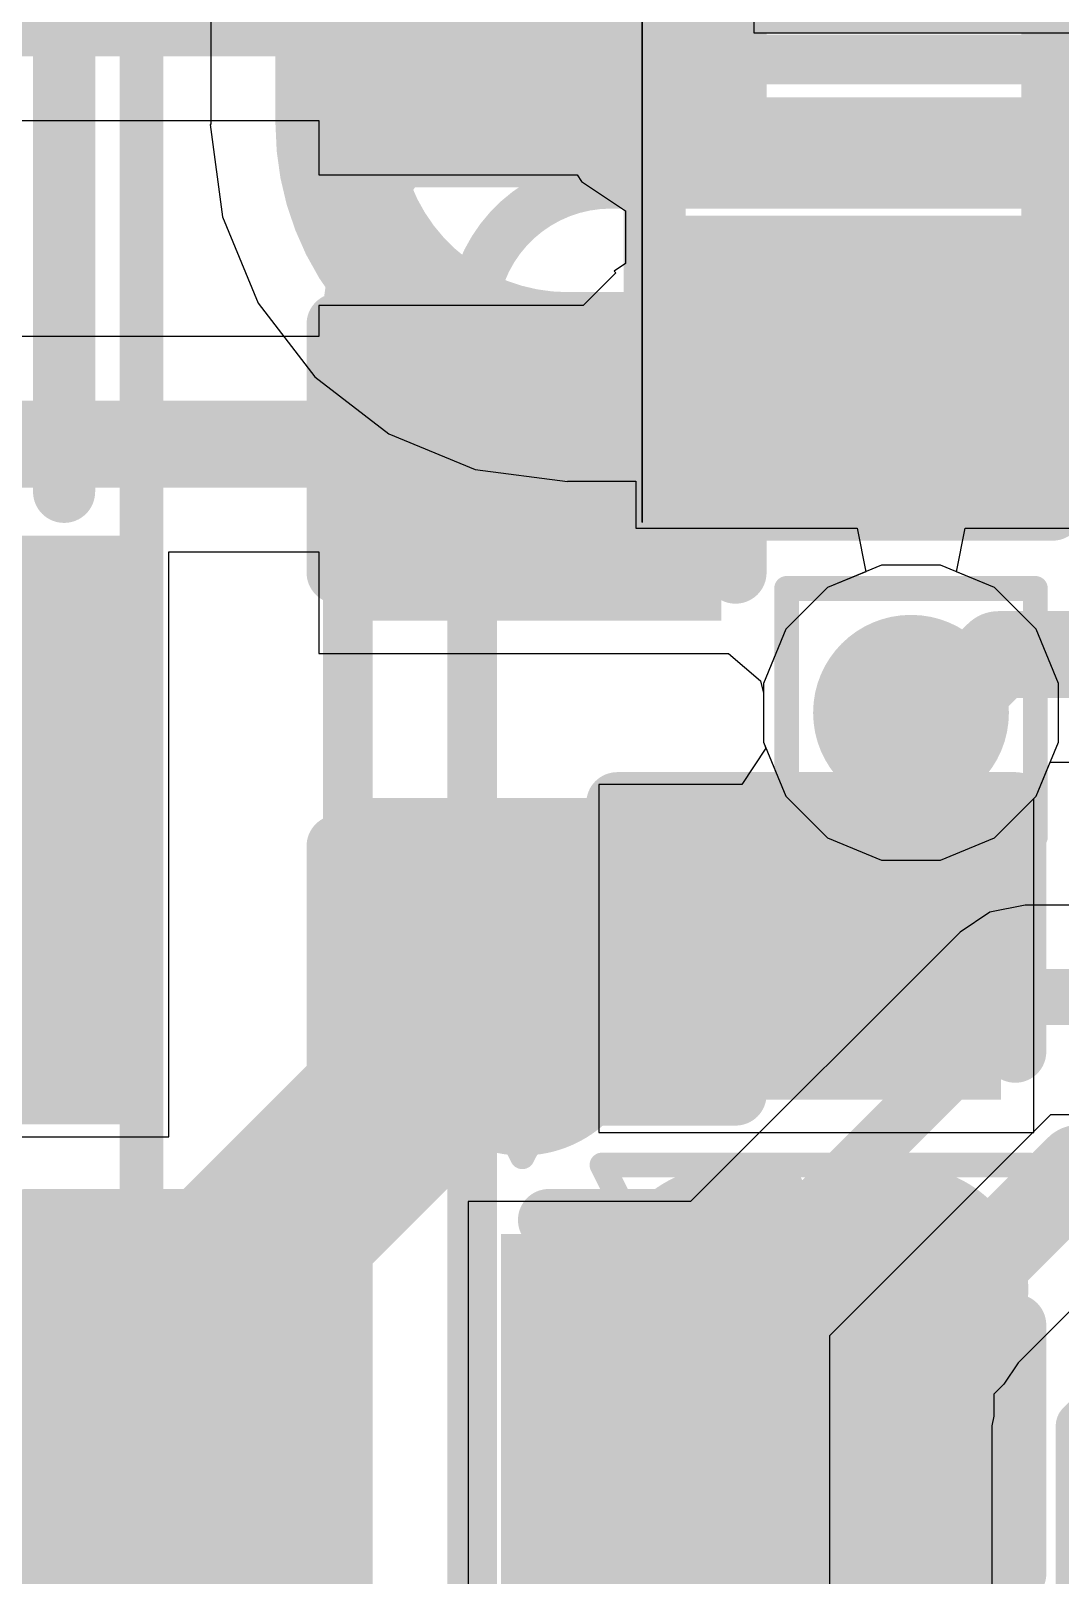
# Model space of a CAD drawing. Header units: inches. Extents: x -6 to 283, y -12 to 154.
# Drawn here: x 33.135 to 35.237, y -0.385 to 2.772 of the extents above; entities that cross this region are included whole.
import ezdxf

# ---------------------------------------------------------------- set-up
doc = ezdxf.new("R2010")
doc.units = ezdxf.units.IN
for name, color, linetype in [('Bottom Layer', 5, 'Continuous'), ('Bottom Overlay', 54, 'Continuous'), ('Bottom Paste', 16, 'Continuous'), ('Bottom Solder', 6, 'Continuous'), ('Drill Drawing', 1, 'Continuous'), ('GND-1', 16, 'Continuous'), ('GND-2', 90, 'Continuous'), ('GND-3', 216, 'Continuous'), ('GND-4', 54, 'Continuous'), ('PWR-1', 156, 'Continuous'), ('PWR-2', 130, 'Continuous'), ('Signal L1', 76, 'Continuous'), ('Signal L2', 6, 'Continuous'), ('Top Layer', 1, 'Continuous'), ('Top Overlay', 2, 'Continuous'), ('Top Paste', 8, 'Continuous'), ('Top Solder', 216, 'Continuous'), ('Via Holes', 16, 'Continuous')]:
    doc.layers.add(name, color=color, linetype=linetype)

# ---------------------------------------------------------------- blocks, each defined once
blk = doc.blocks.new('SMD3215_2P_B_48')
at = {"layer": 'Bottom Layer'}
blk.add_hatch(color=5, dxfattribs=at).paths.add_polyline_path([(-1.75, 0.9), (-0.75, 0.9), (-0.75, -0.9), (-1.75, -0.9)])
at = {"layer": 'Bottom Paste'}
blk.add_hatch(color=16, dxfattribs=at).paths.add_polyline_path([(-1.75, 0.9), (-0.75, 0.9), (-0.75, -0.9), (-1.75, -0.9)])
at = {"layer": 'Bottom Solder'}
blk.add_hatch(color=6, dxfattribs=at).paths.add_polyline_path([(-1.8516, 1.0016), (-0.6484, 1.0016), (-0.6484, -1.0016), (-1.8516, -1.0016)])
at = {"layer": 'Bottom Overlay'}
blk.add_lwpolyline([(-0.5588, -0.8128, 0.127, 0.127, 0), (0.5588, -0.8128, 0.127, 0.127, 0)], format="xyseb", dxfattribs=at)
blk.add_lwpolyline([(-0.5905, -0.8128, 0.0635, 0.0635, 1), (-0.5271, -0.8128, 0.0635, 0.0635, 1)], format="xyseb", close=True, dxfattribs=at)
blk = doc.blocks.new('R___0402_173')
at = {"layer": 'Top Layer'}
for points in [[(-0.6985, -0.3175), (-0.6985, 0.3175), (-0.2413, 0.3175), (-0.2413, -0.3175)], [(0.2413, -0.3175), (0.2413, 0.3175), (0.6985, 0.3175), (0.6985, -0.3175)]]:
    blk.add_hatch(color=1, dxfattribs=at).paths.add_polyline_path(points)
at = {"layer": 'Top Paste'}
for points in [[(-0.6985, -0.3175), (-0.6985, 0.3175), (-0.2413, 0.3175), (-0.2413, -0.3175)], [(0.2413, -0.3175), (0.2413, 0.3175), (0.6985, 0.3175), (0.6985, -0.3175)]]:
    blk.add_hatch(color=8, dxfattribs=at).paths.add_polyline_path(points)
at = {"layer": 'Top Solder'}
for points in [[(-0.7535, -0.3725), (-0.7535, 0.3725), (-0.1863, 0.3725), (-0.1863, -0.3725)], [(0.1863, -0.3725), (0.1863, 0.3725), (0.7535, 0.3725), (0.7535, -0.3725)]]:
    blk.add_hatch(color=216, dxfattribs=at).paths.add_polyline_path(points)
at = {"layer": 'Top Overlay'}
for points in [[(0.7874, 0.4064, 0.127, 0.127, 0), (-0.7874, 0.4064, 0.127, 0.127, 0)], [(-0.7874, -0.4064, 0.127, 0.127, 0), (-0.7874, 0.4064, 0.127, 0.127, 0)], [(0.7874, -0.4064, 0.127, 0.127, 0), (0.7874, 0.4064, 0.127, 0.127, 0)], [(0.7874, -0.4064, 0.127, 0.127, 0), (-0.7874, -0.4064, 0.127, 0.127, 0)], [(0.8128, -0.4318, 0.00323, 0.00323, 0), (-0.8128, -0.4318, 0.00323, 0.00323, 0)]]:
    blk.add_lwpolyline(points, format="xyseb", dxfattribs=at)
for points in [[(-0.8191, 0.4064, 0.0635, 0.0635, 1), (-0.7556, 0.4064, 0.0635, 0.0635, 1)], [(-0.8191, 0.4064, 0.0635, 0.0635, 1), (-0.7556, 0.4064, 0.0635, 0.0635, 1)], [(0.7556, 0.4064, 0.0635, 0.0635, 1), (0.8191, 0.4064, 0.0635, 0.0635, 1)], [(0.7556, 0.4064, 0.0635, 0.0635, 1), (0.8191, 0.4064, 0.0635, 0.0635, 1)], [(-0.8191, -0.4064, 0.0635, 0.0635, 1), (-0.7556, -0.4064, 0.0635, 0.0635, 1)], [(-0.8191, -0.4064, 0.0635, 0.0635, 1), (-0.7556, -0.4064, 0.0635, 0.0635, 1)], [(0.7556, -0.4064, 0.0635, 0.0635, 1), (0.8191, -0.4064, 0.0635, 0.0635, 1)], [(0.7556, -0.4064, 0.0635, 0.0635, 1), (0.8191, -0.4064, 0.0635, 0.0635, 1)], [(-0.8136, -0.4318, 0.00161, 0.00161, 1), (-0.812, -0.4318, 0.00161, 0.00161, 1)], [(0.812, -0.4318, 0.00161, 0.00161, 1), (0.8136, -0.4318, 0.00161, 0.00161, 1)]]:
    blk.add_lwpolyline(points, format="xyseb", close=True, dxfattribs=at)
blk = doc.blocks.new('C___0402_436')
at = {"layer": 'Top Layer'}
for points in [[(-0.6985, -0.3175), (-0.6985, 0.3175), (-0.2413, 0.3175), (-0.2413, -0.3175)], [(0.2413, -0.3175), (0.2413, 0.3175), (0.6985, 0.3175), (0.6985, -0.3175)]]:
    blk.add_hatch(color=1, dxfattribs=at).paths.add_polyline_path(points)
at = {"layer": 'Top Paste'}
for points in [[(-0.6985, -0.3175), (-0.6985, 0.3175), (-0.2413, 0.3175), (-0.2413, -0.3175)], [(0.2413, -0.3175), (0.2413, 0.3175), (0.6985, 0.3175), (0.6985, -0.3175)]]:
    blk.add_hatch(color=8, dxfattribs=at).paths.add_polyline_path(points)
at = {"layer": 'Top Solder'}
for points in [[(-0.7585, -0.3775), (-0.7585, 0.3775), (-0.1813, 0.3775), (-0.1813, -0.3775)], [(0.1813, -0.3775), (0.1813, 0.3775), (0.7585, 0.3775), (0.7585, -0.3775)]]:
    blk.add_hatch(color=216, dxfattribs=at).paths.add_polyline_path(points)
at = {"layer": 'Top Overlay'}
for points in [[(-0.2794, 0.4064, 0.127, 0.127, 0), (-0.7874, 0.4064, 0.127, 0.127, 0)], [(-0.7874, -0.4064, 0.127, 0.127, 0), (-0.7874, 0.4064, 0.127, 0.127, 0)], [(0.7874, 0.4064, 0.127, 0.127, 0), (0.2794, 0.4064, 0.127, 0.127, 0)], [(0.7874, -0.4064, 0.127, 0.127, 0), (0.7874, 0.4064, 0.127, 0.127, 0)], [(-0.2794, -0.4064, 0.127, 0.127, 0), (-0.7874, -0.4064, 0.127, 0.127, 0)], [(0.7874, -0.4064, 0.127, 0.127, 0), (0.2794, -0.4064, 0.127, 0.127, 0)]]:
    blk.add_lwpolyline(points, format="xyseb", dxfattribs=at)
for points in [[(-0.8191, 0.4064, 0.0635, 0.0635, 1), (-0.7556, 0.4064, 0.0635, 0.0635, 1)], [(-0.8191, 0.4064, 0.0635, 0.0635, 1), (-0.7556, 0.4064, 0.0635, 0.0635, 1)], [(-0.3111, 0.4064, 0.0635, 0.0635, 1), (-0.2477, 0.4064, 0.0635, 0.0635, 1)], [(0.2477, 0.4064, 0.0635, 0.0635, 1), (0.3111, 0.4064, 0.0635, 0.0635, 1)], [(0.7556, 0.4064, 0.0635, 0.0635, 1), (0.8191, 0.4064, 0.0635, 0.0635, 1)], [(0.7556, 0.4064, 0.0635, 0.0635, 1), (0.8191, 0.4064, 0.0635, 0.0635, 1)], [(-0.8191, -0.4064, 0.0635, 0.0635, 1), (-0.7556, -0.4064, 0.0635, 0.0635, 1)], [(-0.8191, -0.4064, 0.0635, 0.0635, 1), (-0.7556, -0.4064, 0.0635, 0.0635, 1)], [(-0.3111, -0.4064, 0.0635, 0.0635, 1), (-0.2477, -0.4064, 0.0635, 0.0635, 1)], [(0.2477, -0.4064, 0.0635, 0.0635, 1), (0.3111, -0.4064, 0.0635, 0.0635, 1)], [(0.7556, -0.4064, 0.0635, 0.0635, 1), (0.8191, -0.4064, 0.0635, 0.0635, 1)], [(0.7556, -0.4064, 0.0635, 0.0635, 1), (0.8191, -0.4064, 0.0635, 0.0635, 1)]]:
    blk.add_lwpolyline(points, format="xyseb", close=True, dxfattribs=at)
blk = doc.blocks.new('C___0402_B_443')
at = {"layer": 'Bottom Layer'}
for points in [[(-0.2413, 0.3175), (-0.2413, -0.3175), (-0.6985, -0.3175), (-0.6985, 0.3175)], [(0.6985, 0.3175), (0.6985, -0.3175), (0.2413, -0.3175), (0.2413, 0.3175)]]:
    blk.add_hatch(color=5, dxfattribs=at).paths.add_polyline_path(points)
at = {"layer": 'Bottom Paste'}
for points in [[(-0.2413, 0.3175), (-0.2413, -0.3175), (-0.6985, -0.3175), (-0.6985, 0.3175)], [(0.6985, 0.3175), (0.6985, -0.3175), (0.2413, -0.3175), (0.2413, 0.3175)]]:
    blk.add_hatch(color=16, dxfattribs=at).paths.add_polyline_path(points)
at = {"layer": 'Bottom Solder'}
for points in [[(-0.1813, 0.3775), (-0.1813, -0.3775), (-0.7585, -0.3775), (-0.7585, 0.3775)], [(0.7585, 0.3775), (0.7585, -0.3775), (0.1813, -0.3775), (0.1813, 0.3775)]]:
    blk.add_hatch(color=6, dxfattribs=at).paths.add_polyline_path(points)
at = {"layer": 'Bottom Overlay'}
for points in [[(-0.2794, 0.4064, 0.127, 0.127, 0), (-0.7874, 0.4064, 0.127, 0.127, 0)], [(-0.7874, -0.4064, 0.127, 0.127, 0), (-0.7874, 0.4064, 0.127, 0.127, 0)], [(0.7874, 0.4064, 0.127, 0.127, 0), (0.2794, 0.4064, 0.127, 0.127, 0)], [(0.7874, -0.4064, 0.127, 0.127, 0), (0.7874, 0.4064, 0.127, 0.127, 0)], [(-0.2794, -0.4064, 0.127, 0.127, 0), (-0.7874, -0.4064, 0.127, 0.127, 0)], [(0.7874, -0.4064, 0.127, 0.127, 0), (0.2794, -0.4064, 0.127, 0.127, 0)]]:
    blk.add_lwpolyline(points, format="xyseb", dxfattribs=at)
for points in [[(-0.8191, 0.4064, 0.0635, 0.0635, 1), (-0.7556, 0.4064, 0.0635, 0.0635, 1)], [(-0.8191, 0.4064, 0.0635, 0.0635, 1), (-0.7556, 0.4064, 0.0635, 0.0635, 1)], [(-0.3111, 0.4064, 0.0635, 0.0635, 1), (-0.2477, 0.4064, 0.0635, 0.0635, 1)], [(0.2477, 0.4064, 0.0635, 0.0635, 1), (0.3111, 0.4064, 0.0635, 0.0635, 1)], [(0.7556, 0.4064, 0.0635, 0.0635, 1), (0.8191, 0.4064, 0.0635, 0.0635, 1)], [(0.7556, 0.4064, 0.0635, 0.0635, 1), (0.8191, 0.4064, 0.0635, 0.0635, 1)], [(-0.8191, -0.4064, 0.0635, 0.0635, 1), (-0.7556, -0.4064, 0.0635, 0.0635, 1)], [(-0.8191, -0.4064, 0.0635, 0.0635, 1), (-0.7556, -0.4064, 0.0635, 0.0635, 1)], [(-0.3111, -0.4064, 0.0635, 0.0635, 1), (-0.2477, -0.4064, 0.0635, 0.0635, 1)], [(0.2477, -0.4064, 0.0635, 0.0635, 1), (0.3111, -0.4064, 0.0635, 0.0635, 1)], [(0.7556, -0.4064, 0.0635, 0.0635, 1), (0.8191, -0.4064, 0.0635, 0.0635, 1)], [(0.7556, -0.4064, 0.0635, 0.0635, 1), (0.8191, -0.4064, 0.0635, 0.0635, 1)]]:
    blk.add_lwpolyline(points, format="xyseb", close=True, dxfattribs=at)
blk = doc.blocks.new('C___0402_B_444')
at = {"layer": 'Bottom Layer'}
for points in [[(-0.2413, 0.3175), (-0.2413, -0.3175), (-0.6985, -0.3175), (-0.6985, 0.3175)], [(0.6985, 0.3175), (0.6985, -0.3175), (0.2413, -0.3175), (0.2413, 0.3175)]]:
    blk.add_hatch(color=5, dxfattribs=at).paths.add_polyline_path(points)
at = {"layer": 'Bottom Paste'}
for points in [[(-0.2413, 0.3175), (-0.2413, -0.3175), (-0.6985, -0.3175), (-0.6985, 0.3175)], [(0.6985, 0.3175), (0.6985, -0.3175), (0.2413, -0.3175), (0.2413, 0.3175)]]:
    blk.add_hatch(color=16, dxfattribs=at).paths.add_polyline_path(points)
at = {"layer": 'Bottom Solder'}
for points in [[(-0.1813, 0.3775), (-0.1813, -0.3775), (-0.7585, -0.3775), (-0.7585, 0.3775)], [(0.7585, 0.3775), (0.7585, -0.3775), (0.1813, -0.3775), (0.1813, 0.3775)]]:
    blk.add_hatch(color=6, dxfattribs=at).paths.add_polyline_path(points)
at = {"layer": 'Bottom Overlay'}
for points in [[(-0.7874, 0.4064, 0.127, 0.127, 0), (-0.2794, 0.4064, 0.127, 0.127, 0)], [(-0.7874, 0.4064, 0.127, 0.127, 0), (-0.7874, -0.4064, 0.127, 0.127, 0)], [(0.2794, 0.4064, 0.127, 0.127, 0), (0.7874, 0.4064, 0.127, 0.127, 0)], [(0.7874, 0.4064, 0.127, 0.127, 0), (0.7874, -0.4064, 0.127, 0.127, 0)], [(-0.7874, -0.4064, 0.127, 0.127, 0), (-0.2794, -0.4064, 0.127, 0.127, 0)], [(0.2794, -0.4064, 0.127, 0.127, 0), (0.7874, -0.4064, 0.127, 0.127, 0)]]:
    blk.add_lwpolyline(points, format="xyseb", dxfattribs=at)
for points in [[(-0.8191, 0.4064, 0.0635, 0.0635, 1), (-0.7556, 0.4064, 0.0635, 0.0635, 1)], [(-0.8191, 0.4064, 0.0635, 0.0635, 1), (-0.7556, 0.4064, 0.0635, 0.0635, 1)], [(-0.3111, 0.4064, 0.0635, 0.0635, 1), (-0.2477, 0.4064, 0.0635, 0.0635, 1)], [(0.2477, 0.4064, 0.0635, 0.0635, 1), (0.3111, 0.4064, 0.0635, 0.0635, 1)], [(0.7556, 0.4064, 0.0635, 0.0635, 1), (0.8191, 0.4064, 0.0635, 0.0635, 1)], [(0.7556, 0.4064, 0.0635, 0.0635, 1), (0.8191, 0.4064, 0.0635, 0.0635, 1)], [(-0.8191, -0.4064, 0.0635, 0.0635, 1), (-0.7556, -0.4064, 0.0635, 0.0635, 1)], [(-0.8191, -0.4064, 0.0635, 0.0635, 1), (-0.7556, -0.4064, 0.0635, 0.0635, 1)], [(-0.3111, -0.4064, 0.0635, 0.0635, 1), (-0.2477, -0.4064, 0.0635, 0.0635, 1)], [(0.2477, -0.4064, 0.0635, 0.0635, 1), (0.3111, -0.4064, 0.0635, 0.0635, 1)], [(0.7556, -0.4064, 0.0635, 0.0635, 1), (0.8191, -0.4064, 0.0635, 0.0635, 1)], [(0.7556, -0.4064, 0.0635, 0.0635, 1), (0.8191, -0.4064, 0.0635, 0.0635, 1)]]:
    blk.add_lwpolyline(points, format="xyseb", close=True, dxfattribs=at)
blk = doc.blocks.new('C___0402_B_446')
at = {"layer": 'Bottom Layer'}
for points in [[(-0.2413, 0.3175), (-0.2413, -0.3175), (-0.6985, -0.3175), (-0.6985, 0.3175)], [(0.6985, 0.3175), (0.6985, -0.3175), (0.2413, -0.3175), (0.2413, 0.3175)]]:
    blk.add_hatch(color=5, dxfattribs=at).paths.add_polyline_path(points)
at = {"layer": 'Bottom Paste'}
for points in [[(-0.2413, 0.3175), (-0.2413, -0.3175), (-0.6985, -0.3175), (-0.6985, 0.3175)], [(0.6985, 0.3175), (0.6985, -0.3175), (0.2413, -0.3175), (0.2413, 0.3175)]]:
    blk.add_hatch(color=16, dxfattribs=at).paths.add_polyline_path(points)
at = {"layer": 'Bottom Solder'}
for points in [[(-0.1813, 0.3775), (-0.1813, -0.3775), (-0.7585, -0.3775), (-0.7585, 0.3775)], [(0.7585, 0.3775), (0.7585, -0.3775), (0.1813, -0.3775), (0.1813, 0.3775)]]:
    blk.add_hatch(color=6, dxfattribs=at).paths.add_polyline_path(points)
at = {"layer": 'Bottom Overlay'}
for points in [[(-0.2794, 0.4064, 0.127, 0.127, 0), (-0.7874, 0.4064, 0.127, 0.127, 0)], [(-0.7874, 0.4064, 0.127, 0.127, 0), (-0.7874, -0.4064, 0.127, 0.127, 0)], [(0.7874, 0.4064, 0.127, 0.127, 0), (0.2794, 0.4064, 0.127, 0.127, 0)], [(0.7874, 0.4064, 0.127, 0.127, 0), (0.7874, -0.4064, 0.127, 0.127, 0)], [(-0.2794, -0.4064, 0.127, 0.127, 0), (-0.7874, -0.4064, 0.127, 0.127, 0)], [(0.7874, -0.4064, 0.127, 0.127, 0), (0.2794, -0.4064, 0.127, 0.127, 0)]]:
    blk.add_lwpolyline(points, format="xyseb", dxfattribs=at)
for points in [[(-0.8191, 0.4064, 0.0635, 0.0635, 1), (-0.7556, 0.4064, 0.0635, 0.0635, 1)], [(-0.8191, 0.4064, 0.0635, 0.0635, 1), (-0.7556, 0.4064, 0.0635, 0.0635, 1)], [(-0.3111, 0.4064, 0.0635, 0.0635, 1), (-0.2477, 0.4064, 0.0635, 0.0635, 1)], [(0.2477, 0.4064, 0.0635, 0.0635, 1), (0.3111, 0.4064, 0.0635, 0.0635, 1)], [(0.7556, 0.4064, 0.0635, 0.0635, 1), (0.8191, 0.4064, 0.0635, 0.0635, 1)], [(0.7556, 0.4064, 0.0635, 0.0635, 1), (0.8191, 0.4064, 0.0635, 0.0635, 1)], [(-0.8191, -0.4064, 0.0635, 0.0635, 1), (-0.7556, -0.4064, 0.0635, 0.0635, 1)], [(-0.8191, -0.4064, 0.0635, 0.0635, 1), (-0.7556, -0.4064, 0.0635, 0.0635, 1)], [(-0.3111, -0.4064, 0.0635, 0.0635, 1), (-0.2477, -0.4064, 0.0635, 0.0635, 1)], [(0.2477, -0.4064, 0.0635, 0.0635, 1), (0.3111, -0.4064, 0.0635, 0.0635, 1)], [(0.7556, -0.4064, 0.0635, 0.0635, 1), (0.8191, -0.4064, 0.0635, 0.0635, 1)], [(0.7556, -0.4064, 0.0635, 0.0635, 1), (0.8191, -0.4064, 0.0635, 0.0635, 1)]]:
    blk.add_lwpolyline(points, format="xyseb", close=True, dxfattribs=at)

msp = doc.modelspace()

# ---------------------------------------------------------------- hatches: boundary and pattern name
at = {"layer": 'Bottom Layer'}
h = msp.add_hatch(color=5, dxfattribs=at)
edge = h.paths.add_edge_path()
edge.add_arc((34.9326, 1.3781), 0.2, 0, 360)
h = msp.add_hatch(color=5, dxfattribs=at)
edge = h.paths.add_edge_path()
edge.add_arc((34.1386, 0.7246), 0.15, 0, 360)
h = msp.add_hatch(color=5, dxfattribs=at)
edge = h.paths.add_edge_path()
edge.add_arc((33.4584, -0.2702), 0.15, 0, 360)
at = {"layer": 'Bottom Solder'}
h = msp.add_hatch(color=6, dxfattribs=at)
edge = h.paths.add_edge_path()
edge.add_arc((34.1386, 0.7246), 0.2516, 0, 360)
h = msp.add_hatch(color=6, dxfattribs=at)
edge = h.paths.add_edge_path()
edge.add_arc((33.4584, -0.2702), 0.2516, 0, 360)
at = {"layer": 'GND-1'}
h = msp.add_hatch(color=16, dxfattribs=at)
edge = h.paths.add_edge_path()
edge.add_arc((34.9326, 1.3781), 0.2, 0, 360)
h = msp.add_hatch(color=16, dxfattribs=at)
edge = h.paths.add_edge_path()
edge.add_arc((34.5554, 0.1995), 0.15, 0, 360)
h = msp.add_hatch(color=16, dxfattribs=at)
edge = h.paths.add_edge_path()
edge.add_arc((34.9206, 0.1995), 0.15, 0, 360)
at = {"layer": 'GND-2'}
h = msp.add_hatch(color=90, dxfattribs=at)
edge = h.paths.add_edge_path()
edge.add_arc((34.9326, 1.3781), 0.2, 0, 360)
at = {"layer": 'GND-3'}
h = msp.add_hatch(color=216, dxfattribs=at)
edge = h.paths.add_edge_path()
edge.add_arc((34.9326, 1.3781), 0.2, 0, 360)
at = {"layer": 'GND-4'}
h = msp.add_hatch(color=54, dxfattribs=at)
edge = h.paths.add_edge_path()
edge.add_arc((34.9326, 1.3781), 0.2, 0, 360)
h = msp.add_hatch(color=54, dxfattribs=at)
edge = h.paths.add_edge_path()
edge.add_arc((34.1386, 0.7246), 0.15, 0, 360)
h = msp.add_hatch(color=54, dxfattribs=at)
edge = h.paths.add_edge_path()
edge.add_arc((33.4584, -0.2702), 0.15, 0, 360)
at = {"layer": 'PWR-1'}
h = msp.add_hatch(color=156, dxfattribs=at)
edge = h.paths.add_edge_path()
edge.add_arc((34.9326, 1.3781), 0.2, 0, 360)
at = {"layer": 'PWR-2'}
h = msp.add_hatch(color=130, dxfattribs=at)
edge = h.paths.add_edge_path()
edge.add_arc((34.9326, 1.3781), 0.2, 0, 360)
at = {"layer": 'Signal L1'}
h = msp.add_hatch(color=76, dxfattribs=at)
edge = h.paths.add_edge_path()
edge.add_arc((34.9326, 1.3781), 0.2, 0, 360)
h = msp.add_hatch(color=76, dxfattribs=at)
edge = h.paths.add_edge_path()
edge.add_arc((34.5554, 0.1995), 0.15, 0, 360)
h = msp.add_hatch(color=76, dxfattribs=at)
edge = h.paths.add_edge_path()
edge.add_arc((34.9206, 0.1995), 0.15, 0, 360)
at = {"layer": 'Signal L2'}
h = msp.add_hatch(color=6, dxfattribs=at)
edge = h.paths.add_edge_path()
edge.add_arc((34.9326, 1.3781), 0.2, 0, 360)
h = msp.add_hatch(color=6, dxfattribs=at)
edge = h.paths.add_edge_path()
edge.add_arc((34.1386, 0.7246), 0.15, 0, 360)
h = msp.add_hatch(color=6, dxfattribs=at)
edge = h.paths.add_edge_path()
edge.add_arc((33.4584, -0.2702), 0.15, 0, 360)
at = {"layer": 'Top Layer'}
h = msp.add_hatch(color=1, dxfattribs=at)
edge = h.paths.add_edge_path()
edge.add_arc((34.9326, 1.3781), 0.2, 0, 360)
h = msp.add_hatch(color=1, dxfattribs=at)
edge = h.paths.add_edge_path()
edge.add_arc((34.5554, 0.1995), 0.15, 0, 360)
h = msp.add_hatch(color=1, dxfattribs=at)
edge = h.paths.add_edge_path()
edge.add_arc((34.9206, 0.1995), 0.15, 0, 360)
at = {"layer": 'Top Solder'}
h = msp.add_hatch(color=216, dxfattribs=at)
edge = h.paths.add_edge_path()
edge.add_arc((34.5554, 0.1995), 0.2516, 0, 360)
h = msp.add_hatch(color=216, dxfattribs=at)
edge = h.paths.add_edge_path()
edge.add_arc((34.9206, 0.1995), 0.2516, 0, 360)
at = {"layer": 'Via Holes'}
h = msp.add_hatch(color=7, dxfattribs=at)
edge = h.paths.add_edge_path()
edge.add_arc((34.9326, 1.3781), 0.1, 0, 360)
h = msp.add_hatch(color=7, dxfattribs=at)
edge = h.paths.add_edge_path()
edge.add_arc((34.1386, 0.7246), 0.075, 0, 360)
h = msp.add_hatch(color=7, dxfattribs=at)
edge = h.paths.add_edge_path()
edge.add_arc((34.5554, 0.1995), 0.075, 0, 360)
h = msp.add_hatch(color=7, dxfattribs=at)
edge = h.paths.add_edge_path()
edge.add_arc((34.9206, 0.1995), 0.075, 0, 360)
h = msp.add_hatch(color=7, dxfattribs=at)
edge = h.paths.add_edge_path()
edge.add_arc((33.4584, -0.2702), 0.075, 0, 360)

# ---------------------------------------------------------------- linework, layer by layer
at = {"layer": 'Bottom Layer'}
for p, q in [((34.6122, 2.7669), (34.6122, 3.1884)), ((35.4402, 2.7669), (34.6122, 2.7669)), ((32.6542, 2.5887), (33.7232, 2.5887)), ((33.7232, 2.5887), (33.7232, 2.4772)), ((33.7232, 2.4772), (34.2505, 2.4772)), ((34.2505, 2.4772), (34.2594, 2.4639)), ((34.2594, 2.4639), (34.3496, 2.4036)), ((34.3496, 2.4036), (34.3496, 2.2966)), ((34.3295, 2.2772), (34.2628, 2.2105)), ((34.3496, 2.2966), (34.3259, 2.2808)), ((34.3259, 2.2808), (34.3295, 2.2772)), ((34.2628, 2.2105), (33.7232, 2.2105)), ((33.7232, 2.2105), (33.7232, 2.1468)), ((33.7232, 2.1468), (32.5824, 2.1468)), ((33.4167, 0.5113), (33.4167, 1.7066)), ((33.4167, 1.7066), (33.7232, 1.7066)), ((33.7232, 1.7066), (33.7232, 1.4993)), ((33.7232, 1.4993), (34.5601, 1.4993)), ((34.5601, 1.4993), (34.6252, 1.4431)), ((34.6252, 1.4431), (34.631, 1.4182)), ((34.631, 1.4182), (34.631, 1.3181)), ((34.631, 1.3181), (34.6769, 1.2073)), ((35.1883, 1.2073), (35.217, 1.2767)), ((35.217, 1.2767), (35.4402, 1.2767)), ((34.6769, 1.2073), (34.7617, 1.1224)), ((35.1034, 1.1224), (35.1883, 1.2073)), ((34.7617, 1.1224), (34.8726, 1.0765)), ((34.9926, 1.0765), (35.1034, 1.1224)), ((34.8726, 1.0765), (34.9926, 1.0765)), ((35.1655, 0.9845), (35.0936, 0.9703)), ((35.4402, 0.9845), (35.1655, 0.9845)), ((35.0936, 0.9703), (35.0327, 0.9296)), ((35.0327, 0.9296), (34.4824, 0.3793)), ((34.7665, 0.1054), (35.2179, 0.5568)), ((35.2179, 0.5568), (36.3673, 0.5568)), ((31.3627, 0.5113), (33.4167, 0.5113)), ((34.4824, 0.3793), (34.028, 0.3793)), ((34.028, 0.3793), (34.028, -0.4486)), ((35.3277, 0.2258), (35.1512, 0.0493)), ((34.7665, -0.464), (34.7665, 0.1054)), ((35.1512, 0.0493), (35.1219, 0.0054)), ((35.1219, 0.0054), (35.1017, -0.0147)), ((35.1017, -0.0147), (35.1017, -0.0598)), ((35.1017, -0.0598), (35.0977, -0.0798)), ((35.0977, -0.0798), (35.0977, -0.0798)), ((35.0977, -0.0798), (35.0977, -1.5415))]:
    msp.add_line(p, q, dxfattribs=at)
for points in [[(34.1437, 2.8088, 0.1778, 0.1778, 0), (34.1677, 2.8328, 0.1778, 0.1778, 0)], [(32.6542, 2.8088, 0.1778, 0.1778, 0), (34.2961, 2.8088, 0.1778, 0.1778, 0)], [(34.1677, 2.8074, 0.1778, 0.1778, 0), (34.3829, 2.6677, 0.1778, 0.1778, 0)], [(34.3829, 2.6677, 0.1778, 0.1778, 0), (34.3829, 2.6677, 0.1778, 0.1778, 0)], [(34.6029, 2.5468, 0.1778, 0.1778, -0.256681), (34.3829, 2.6677, 0.1778, 0.1778, 0)], [(34.6029, 2.5468, 0.1778, 0.1778, 0), (35.9672, 2.5468, 0.1778, 0.1778, 0)], [(34.4855, 2.1219, 0.1778, 0.1778, -0.198455), (34.6667, 2.1968, 0.1778, 0.1778, 0)], [(34.6667, 2.1968, 0.1778, 0.1778, 0), (35.9672, 2.1968, 0.1778, 0.1778, 0)], [(34.1677, 1.8041, 0.1778, 0.1778, 0), (34.4852, 2.1216, 0.1778, 0.1778, 0)], [(34.4852, 2.1216, 0.1778, 0.1778, -0.00044), (34.4855, 2.1219, 0.1778, 0.1778, 0)], [(32.5824, 1.9267, 0.1778, 0.1778, 0), (34.045, 1.9267, 0.1778, 0.1778, 0)], [(34.045, 1.9267, 0.1778, 0.1778, 0), (34.1677, 1.8041, 0.1778, 0.1778, 0)], [(34.9927, 1.3781, 0.1778, 0.1778, 0), (35.1114, 1.4968, 0.1778, 0.1778, 0)], [(35.1114, 1.4968, 0.1778, 0.1778, 0), (35.9672, 1.4968, 0.1778, 0.1778, 0)], [(34.9326, 1.3781, 0.1778, 0.1778, 0), (34.9927, 1.3781, 0.1778, 0.1778, 0)], [(34.0407, 0.8262, 0.381, 0.381, 0), (34.1386, 0.8262, 0.381, 0.381, 0)], [(34.0407, 0.7295, 0.381, 0.381, 0), (34.0407, 0.8262, 0.381, 0.381, 0)], [(33.5097, 0.1986, 0.381, 0.381, 0), (34.0407, 0.7295, 0.381, 0.381, 0)], [(34.3836, 0.0149, 0.1143, 0.1143, 0), (35.1655, 0.7968, 0.1143, 0.1143, 0)], [(35.1655, 0.7968, 0.1143, 0.1143, 0), (35.9672, 0.7968, 0.1143, 0.1143, 0)], [(34.8554, 0.0268, 0.1778, 0.1778, 0), (35.2754, 0.4468, 0.1778, 0.1778, 0)], [(35.2754, 0.4468, 0.1778, 0.1778, 0), (35.9672, 0.4468, 0.1778, 0.1778, 0)], [(31.3864, 0.1986, 0.381, 0.381, 0), (33.5097, 0.1986, 0.381, 0.381, 0)], [(35.2803, -0.0798, 0.1041, 0.1041, 0), (35.4568, 0.0967, 0.1041, 0.1041, 0)], [(34.8554, -0.4903, 0.1778, 0.1778, 0), (34.8554, 0.0268, 0.1778, 0.1778, 0)], [(35.2803, -1.6172, 0.1041, 0.1041, 0), (35.2803, -0.0798, 0.1041, 0.1041, 0)], [(33.4438, -1.5944, 0.254, 0.254, 0), (33.4438, -0.228, 0.254, 0.254, 0)]]:
    msp.add_lwpolyline(points, format="xyseb", dxfattribs=at)
for points in [[(34.1232, 2.8328, 0.0889, 0.0889, 1), (34.2121, 2.8328, 0.0889, 0.0889, 1)], [(34.0993, 2.8088, 0.0889, 0.0889, 1), (34.1882, 2.8088, 0.0889, 0.0889, 1)], [(34.1232, 2.8074, 0.0889, 0.0889, 1), (34.2121, 2.8074, 0.0889, 0.0889, 1)], [(34.2517, 2.8088, 0.0889, 0.0889, 1), (34.3406, 2.8088, 0.0889, 0.0889, 1)], [(34.3385, 2.6677, 0.0889, 0.0889, 1), (34.4274, 2.6677, 0.0889, 0.0889, 1)], [(34.3385, 2.6677, 0.0889, 0.0889, 1), (34.4274, 2.6677, 0.0889, 0.0889, 1)], [(34.3385, 2.6677, 0.0889, 0.0889, 1), (34.4274, 2.6677, 0.0889, 0.0889, 1)], [(34.3385, 2.6677, 0.0889, 0.0889, 1), (34.4274, 2.6677, 0.0889, 0.0889, 1)], [(34.5585, 2.5468, 0.0889, 0.0889, 1), (34.6474, 2.5468, 0.0889, 0.0889, 1)], [(34.5585, 2.5468, 0.0889, 0.0889, 1), (34.6474, 2.5468, 0.0889, 0.0889, 1)], [(34.6222, 2.1968, 0.0889, 0.0889, 1), (34.7111, 2.1968, 0.0889, 0.0889, 1)], [(34.6222, 2.1968, 0.0889, 0.0889, 1), (34.7111, 2.1968, 0.0889, 0.0889, 1)], [(34.4407, 2.1216, 0.0889, 0.0889, 1), (34.5296, 2.1216, 0.0889, 0.0889, 1)], [(34.4407, 2.1216, 0.0889, 0.0889, 1), (34.5296, 2.1216, 0.0889, 0.0889, 1)], [(34.441, 2.1219, 0.0889, 0.0889, 1), (34.5299, 2.1219, 0.0889, 0.0889, 1)], [(34.441, 2.1219, 0.0889, 0.0889, 1), (34.5299, 2.1219, 0.0889, 0.0889, 1)], [(34.0006, 1.9267, 0.0889, 0.0889, 1), (34.0895, 1.9267, 0.0889, 0.0889, 1)], [(34.0006, 1.9267, 0.0889, 0.0889, 1), (34.0895, 1.9267, 0.0889, 0.0889, 1)], [(34.1232, 1.8041, 0.0889, 0.0889, 1), (34.2121, 1.8041, 0.0889, 0.0889, 1)], [(34.1232, 1.8041, 0.0889, 0.0889, 1), (34.2121, 1.8041, 0.0889, 0.0889, 1)], [(35.067, 1.4968, 0.0889, 0.0889, 1), (35.1559, 1.4968, 0.0889, 0.0889, 1)], [(35.067, 1.4968, 0.0889, 0.0889, 1), (35.1559, 1.4968, 0.0889, 0.0889, 1)], [(34.8881, 1.3781, 0.0889, 0.0889, 1), (34.977, 1.3781, 0.0889, 0.0889, 1)], [(34.9483, 1.3781, 0.0889, 0.0889, 1), (35.0372, 1.3781, 0.0889, 0.0889, 1)], [(34.9483, 1.3781, 0.0889, 0.0889, 1), (35.0372, 1.3781, 0.0889, 0.0889, 1)], [(33.9454, 0.8262, 0.1905, 0.1905, 1), (34.1359, 0.8262, 0.1905, 0.1905, 1)], [(33.9454, 0.8262, 0.1905, 0.1905, 1), (34.1359, 0.8262, 0.1905, 0.1905, 1)], [(34.0433, 0.8262, 0.1905, 0.1905, 1), (34.2338, 0.8262, 0.1905, 0.1905, 1)], [(33.9454, 0.7295, 0.1905, 0.1905, 1), (34.1359, 0.7295, 0.1905, 0.1905, 1)], [(33.9454, 0.7295, 0.1905, 0.1905, 1), (34.1359, 0.7295, 0.1905, 0.1905, 1)], [(35.1369, 0.7968, 0.0571, 0.0571, 1), (35.194, 0.7968, 0.0571, 0.0571, 1)], [(35.1369, 0.7968, 0.0571, 0.0571, 1), (35.194, 0.7968, 0.0571, 0.0571, 1)], [(35.2309, 0.4468, 0.0889, 0.0889, 1), (35.3198, 0.4468, 0.0889, 0.0889, 1)], [(35.2309, 0.4468, 0.0889, 0.0889, 1), (35.3198, 0.4468, 0.0889, 0.0889, 1)], [(33.4145, 0.1986, 0.1905, 0.1905, 1), (33.605, 0.1986, 0.1905, 0.1905, 1)], [(33.4145, 0.1986, 0.1905, 0.1905, 1), (33.605, 0.1986, 0.1905, 0.1905, 1)], [(34.8109, 0.0268, 0.0889, 0.0889, 1), (34.8998, 0.0268, 0.0889, 0.0889, 1)], [(34.8109, 0.0268, 0.0889, 0.0889, 1), (34.8998, 0.0268, 0.0889, 0.0889, 1)], [(34.355, 0.0149, 0.0571, 0.0571, 1), (34.4121, 0.0149, 0.0571, 0.0571, 1)], [(35.2543, -0.0798, 0.0521, 0.0521, 1), (35.3063, -0.0798, 0.0521, 0.0521, 1)], [(35.2543, -0.0798, 0.0521, 0.0521, 1), (35.3063, -0.0798, 0.0521, 0.0521, 1)], [(33.3803, -0.228, 0.127, 0.127, 1), (33.5073, -0.228, 0.127, 0.127, 1)]]:
    msp.add_lwpolyline(points, format="xyseb", close=True, dxfattribs=at)
at = {"layer": 'Drill Drawing'}
for points in [[(35.2377, 2.1008, 0.0508, 0.0508, 0), (35.7457, 2.1008, 0.0508, 0.0508, 0)], [(35.2377, 2.1008, 0.0508, 0.0508, 0), (35.4917, 1.5928, 0.0508, 0.0508, 0)], [(34.6786, 1.6321, 0.0508, 0.0508, 0), (35.1866, 1.6321, 0.0508, 0.0508, 0)], [(34.6786, 1.1241, 0.0508, 0.0508, 0), (34.6786, 1.6321, 0.0508, 0.0508, 0)], [(35.1866, 1.1241, 0.0508, 0.0508, 0), (35.1866, 1.6321, 0.0508, 0.0508, 0)], [(34.6786, 1.1241, 0.0508, 0.0508, 0), (35.1866, 1.1241, 0.0508, 0.0508, 0)], [(33.8846, 0.9786, 0.0508, 0.0508, 0), (34.3926, 0.9786, 0.0508, 0.0508, 0)], [(33.8846, 0.9786, 0.0508, 0.0508, 0), (34.1386, 0.4706, 0.0508, 0.0508, 0)], [(34.1386, 0.4706, 0.0508, 0.0508, 0), (34.3926, 0.9786, 0.0508, 0.0508, 0)], [(34.3014, 0.4535, 0.0508, 0.0508, 0), (34.8094, 0.4535, 0.0508, 0.0508, 0)], [(34.3014, 0.4535, 0.0508, 0.0508, 0), (34.5554, -0.0545, 0.0508, 0.0508, 0)], [(34.5554, -0.0545, 0.0508, 0.0508, 0), (34.8094, 0.4535, 0.0508, 0.0508, 0)], [(34.6666, 0.4535, 0.0508, 0.0508, 0), (35.1746, 0.4535, 0.0508, 0.0508, 0)], [(34.6666, 0.4535, 0.0508, 0.0508, 0), (34.9206, -0.0545, 0.0508, 0.0508, 0)], [(34.9206, -0.0545, 0.0508, 0.0508, 0), (35.1746, 0.4535, 0.0508, 0.0508, 0)], [(33.2044, -0.0162, 0.0508, 0.0508, 0), (33.7124, -0.0162, 0.0508, 0.0508, 0)], [(33.2044, -0.0162, 0.0508, 0.0508, 0), (33.4584, -0.5242, 0.0508, 0.0508, 0)], [(33.4584, -0.5242, 0.0508, 0.0508, 0), (33.7124, -0.0162, 0.0508, 0.0508, 0)]]:
    msp.add_lwpolyline(points, format="xyseb", dxfattribs=at)
for points in [[(35.225, 2.1008, 0.0254, 0.0254, 1), (35.2504, 2.1008, 0.0254, 0.0254, 1)], [(35.225, 2.1008, 0.0254, 0.0254, 1), (35.2504, 2.1008, 0.0254, 0.0254, 1)], [(34.6659, 1.6321, 0.0254, 0.0254, 1), (34.6913, 1.6321, 0.0254, 0.0254, 1)], [(34.6659, 1.6321, 0.0254, 0.0254, 1), (34.6913, 1.6321, 0.0254, 0.0254, 1)], [(35.1739, 1.6321, 0.0254, 0.0254, 1), (35.1993, 1.6321, 0.0254, 0.0254, 1)], [(35.1739, 1.6321, 0.0254, 0.0254, 1), (35.1993, 1.6321, 0.0254, 0.0254, 1)], [(34.6659, 1.1241, 0.0254, 0.0254, 1), (34.6913, 1.1241, 0.0254, 0.0254, 1)], [(34.6659, 1.1241, 0.0254, 0.0254, 1), (34.6913, 1.1241, 0.0254, 0.0254, 1)], [(35.1739, 1.1241, 0.0254, 0.0254, 1), (35.1993, 1.1241, 0.0254, 0.0254, 1)], [(35.1739, 1.1241, 0.0254, 0.0254, 1), (35.1993, 1.1241, 0.0254, 0.0254, 1)], [(33.8719, 0.9786, 0.0254, 0.0254, 1), (33.8973, 0.9786, 0.0254, 0.0254, 1)], [(33.8719, 0.9786, 0.0254, 0.0254, 1), (33.8973, 0.9786, 0.0254, 0.0254, 1)], [(34.3799, 0.9786, 0.0254, 0.0254, 1), (34.4053, 0.9786, 0.0254, 0.0254, 1)], [(34.3799, 0.9786, 0.0254, 0.0254, 1), (34.4053, 0.9786, 0.0254, 0.0254, 1)], [(34.1259, 0.4706, 0.0254, 0.0254, 1), (34.1513, 0.4706, 0.0254, 0.0254, 1)], [(34.1259, 0.4706, 0.0254, 0.0254, 1), (34.1513, 0.4706, 0.0254, 0.0254, 1)], [(34.2887, 0.4535, 0.0254, 0.0254, 1), (34.3141, 0.4535, 0.0254, 0.0254, 1)], [(34.2887, 0.4535, 0.0254, 0.0254, 1), (34.3141, 0.4535, 0.0254, 0.0254, 1)], [(34.6539, 0.4535, 0.0254, 0.0254, 1), (34.6793, 0.4535, 0.0254, 0.0254, 1)], [(34.6539, 0.4535, 0.0254, 0.0254, 1), (34.6793, 0.4535, 0.0254, 0.0254, 1)], [(34.7967, 0.4535, 0.0254, 0.0254, 1), (34.8221, 0.4535, 0.0254, 0.0254, 1)], [(34.7967, 0.4535, 0.0254, 0.0254, 1), (34.8221, 0.4535, 0.0254, 0.0254, 1)], [(35.1619, 0.4535, 0.0254, 0.0254, 1), (35.1873, 0.4535, 0.0254, 0.0254, 1)], [(35.1619, 0.4535, 0.0254, 0.0254, 1), (35.1873, 0.4535, 0.0254, 0.0254, 1)], [(33.1917, -0.0162, 0.0254, 0.0254, 1), (33.2171, -0.0162, 0.0254, 0.0254, 1)], [(33.1917, -0.0162, 0.0254, 0.0254, 1), (33.2171, -0.0162, 0.0254, 0.0254, 1)], [(33.6997, -0.0162, 0.0254, 0.0254, 1), (33.7251, -0.0162, 0.0254, 0.0254, 1)], [(33.6997, -0.0162, 0.0254, 0.0254, 1), (33.7251, -0.0162, 0.0254, 0.0254, 1)], [(34.5427, -0.0545, 0.0254, 0.0254, 1), (34.5681, -0.0545, 0.0254, 0.0254, 1)], [(34.5427, -0.0545, 0.0254, 0.0254, 1), (34.5681, -0.0545, 0.0254, 0.0254, 1)], [(34.9079, -0.0545, 0.0254, 0.0254, 1), (34.9333, -0.0545, 0.0254, 0.0254, 1)], [(34.9079, -0.0545, 0.0254, 0.0254, 1), (34.9333, -0.0545, 0.0254, 0.0254, 1)]]:
    msp.add_lwpolyline(points, format="xyseb", close=True, dxfattribs=at)
at = {"layer": 'GND-1'}
for p, q in [((34.8726, 1.6797), (34.7617, 1.6338)), ((34.9926, 1.6797), (34.8726, 1.6797)), ((35.1034, 1.6338), (34.9926, 1.6797)), ((34.7617, 1.6338), (34.6769, 1.5489)), ((35.1883, 1.5489), (35.1034, 1.6338)), ((34.6769, 1.5489), (34.631, 1.4381)), ((35.2342, 1.4381), (35.1883, 1.5489)), ((34.631, 1.4381), (34.631, 1.3181)), ((35.2342, 1.3181), (35.2342, 1.4381)), ((34.631, 1.3181), (34.6769, 1.2073)), ((35.1883, 1.2073), (35.2342, 1.3181)), ((34.6769, 1.2073), (34.7617, 1.1224)), ((35.1034, 1.1224), (35.1883, 1.2073)), ((34.7617, 1.1224), (34.8726, 1.0765)), ((34.9926, 1.0765), (35.1034, 1.1224)), ((34.8726, 1.0765), (34.9926, 1.0765))]:
    msp.add_line(p, q, dxfattribs=at)
at = {"layer": 'GND-2'}
for p, q in [((34.8726, 1.6797), (34.7617, 1.6338)), ((34.9926, 1.6797), (34.8726, 1.6797)), ((35.1034, 1.6338), (34.9926, 1.6797)), ((34.7617, 1.6338), (34.6769, 1.5489)), ((35.1883, 1.5489), (35.1034, 1.6338)), ((34.6769, 1.5489), (34.631, 1.4381)), ((35.2342, 1.4381), (35.1883, 1.5489)), ((34.631, 1.4381), (34.631, 1.3181)), ((35.2342, 1.3181), (35.2342, 1.4381)), ((34.631, 1.3181), (34.6769, 1.2073)), ((35.1883, 1.2073), (35.2342, 1.3181)), ((34.6769, 1.2073), (34.7617, 1.1224)), ((35.1034, 1.1224), (35.1883, 1.2073)), ((34.7617, 1.1224), (34.8726, 1.0765)), ((34.9926, 1.0765), (35.1034, 1.1224)), ((34.8726, 1.0765), (34.9926, 1.0765))]:
    msp.add_line(p, q, dxfattribs=at)
at = {"layer": 'GND-3'}
for p, q in [((34.8726, 1.6797), (34.7617, 1.6338)), ((34.9926, 1.6797), (34.8726, 1.6797)), ((35.1034, 1.6338), (34.9926, 1.6797)), ((34.7617, 1.6338), (34.6769, 1.5489)), ((35.1883, 1.5489), (35.1034, 1.6338)), ((34.6769, 1.5489), (34.631, 1.4381)), ((35.2342, 1.4381), (35.1883, 1.5489)), ((34.631, 1.4381), (34.631, 1.3181)), ((35.2342, 1.3181), (35.2342, 1.4381)), ((34.631, 1.3181), (34.6769, 1.2073)), ((35.1883, 1.2073), (35.2342, 1.3181)), ((34.6769, 1.2073), (34.7617, 1.1224)), ((35.1034, 1.1224), (35.1883, 1.2073)), ((34.7617, 1.1224), (34.8726, 1.0765)), ((34.9926, 1.0765), (35.1034, 1.1224)), ((34.8726, 1.0765), (34.9926, 1.0765))]:
    msp.add_line(p, q, dxfattribs=at)
at = {"layer": 'GND-4'}
for p, q in [((34.8726, 1.6797), (34.7617, 1.6338)), ((34.9926, 1.6797), (34.8726, 1.6797)), ((35.1034, 1.6338), (34.9926, 1.6797)), ((34.7617, 1.6338), (34.6769, 1.5489)), ((35.1883, 1.5489), (35.1034, 1.6338)), ((34.6769, 1.5489), (34.631, 1.4381)), ((35.2342, 1.4381), (35.1883, 1.5489)), ((34.631, 1.4381), (34.631, 1.3181)), ((35.2342, 1.3181), (35.2342, 1.4381)), ((34.631, 1.3181), (34.6769, 1.2073)), ((35.1883, 1.2073), (35.2342, 1.3181)), ((34.6769, 1.2073), (34.7617, 1.1224)), ((35.1034, 1.1224), (35.1883, 1.2073)), ((34.7617, 1.1224), (34.8726, 1.0765)), ((34.9926, 1.0765), (35.1034, 1.1224)), ((34.8726, 1.0765), (34.9926, 1.0765))]:
    msp.add_line(p, q, dxfattribs=at)
at = {"layer": 'PWR-1'}
for p, q in [((34.8726, 1.6797), (34.7617, 1.6338)), ((34.9926, 1.6797), (34.8726, 1.6797)), ((35.1034, 1.6338), (34.9926, 1.6797)), ((34.7617, 1.6338), (34.6769, 1.5489)), ((35.1883, 1.5489), (35.1034, 1.6338)), ((34.6769, 1.5489), (34.631, 1.4381)), ((35.2342, 1.4381), (35.1883, 1.5489)), ((34.631, 1.4381), (34.631, 1.3181)), ((35.2342, 1.3181), (35.2342, 1.4381)), ((34.631, 1.3181), (34.6769, 1.2073)), ((35.1883, 1.2073), (35.2342, 1.3181)), ((34.6769, 1.2073), (34.7617, 1.1224)), ((35.1034, 1.1224), (35.1883, 1.2073)), ((34.7617, 1.1224), (34.8726, 1.0765)), ((34.9926, 1.0765), (35.1034, 1.1224)), ((34.8726, 1.0765), (34.9926, 1.0765))]:
    msp.add_line(p, q, dxfattribs=at)
at = {"layer": 'PWR-2'}
for p, q in [((34.8726, 1.6797), (34.7617, 1.6338)), ((34.9926, 1.6797), (34.8726, 1.6797)), ((35.1034, 1.6338), (34.9926, 1.6797)), ((34.7617, 1.6338), (34.6769, 1.5489)), ((35.1883, 1.5489), (35.1034, 1.6338)), ((34.6769, 1.5489), (34.631, 1.4381)), ((35.2342, 1.4381), (35.1883, 1.5489)), ((34.631, 1.4381), (34.631, 1.3181)), ((35.2342, 1.3181), (35.2342, 1.4381)), ((34.631, 1.3181), (34.6769, 1.2073)), ((35.1883, 1.2073), (35.2342, 1.3181)), ((34.6769, 1.2073), (34.7617, 1.1224)), ((35.1034, 1.1224), (35.1883, 1.2073)), ((34.7617, 1.1224), (34.8726, 1.0765)), ((34.9926, 1.0765), (35.1034, 1.1224)), ((34.8726, 1.0765), (34.9926, 1.0765))]:
    msp.add_line(p, q, dxfattribs=at)
at = {"layer": 'Signal L1'}
for points in [[(33.3605, -7.5955, 0.0889, 0.0889, 0), (33.3605, 3.5992, 0.0889, 0.0889, 0)], [(33.7823, 2.1762, 0.1016, 0.1016, -0.414214), (34.3194, 2.7133, 0.1016, 0.1016, 0)], [(34.3194, 2.7133, 0.1016, 0.1016, 0), (49.894, 2.7133, 0.1016, 0.1016, 0)], [(34.0363, 2.1762, 0.1016, 0.1016, -0.414214), (34.3194, 2.4593, 0.1016, 0.1016, 0)], [(34.3194, 2.4593, 0.1016, 0.1016, 0), (49.7888, 2.4593, 0.1016, 0.1016, 0)], [(33.7823, -4.2526, 0.1016, 0.1016, 0), (33.7823, 2.1762, 0.1016, 0.1016, 0)], [(34.0363, -4.5718, 0.1016, 0.1016, 0), (34.0363, 2.1762, 0.1016, 0.1016, 0)]]:
    msp.add_lwpolyline(points, format="xyseb", dxfattribs=at)
for points in [[(34.294, 2.7133, 0.0508, 0.0508, 1), (34.3448, 2.7133, 0.0508, 0.0508, 1)], [(34.294, 2.7133, 0.0508, 0.0508, 1), (34.3448, 2.7133, 0.0508, 0.0508, 1)], [(34.294, 2.4593, 0.0508, 0.0508, 1), (34.3448, 2.4593, 0.0508, 0.0508, 1)], [(34.294, 2.4593, 0.0508, 0.0508, 1), (34.3448, 2.4593, 0.0508, 0.0508, 1)], [(33.7569, 2.1762, 0.0508, 0.0508, 1), (33.8077, 2.1762, 0.0508, 0.0508, 1)], [(33.7569, 2.1762, 0.0508, 0.0508, 1), (33.8077, 2.1762, 0.0508, 0.0508, 1)], [(34.0109, 2.1762, 0.0508, 0.0508, 1), (34.0617, 2.1762, 0.0508, 0.0508, 1)], [(34.0109, 2.1762, 0.0508, 0.0508, 1), (34.0617, 2.1762, 0.0508, 0.0508, 1)]]:
    msp.add_lwpolyline(points, format="xyseb", close=True, dxfattribs=at)
at = {"layer": 'Top Layer'}
for p, q in [((33.5023, 3.5481), (33.5023, 2.5806)), ((33.5023, 2.5806), (33.501, 2.5806)), ((33.501, 2.5806), (33.5259, 2.3916)), ((33.5259, 2.3916), (33.5988, 2.2155)), ((33.5988, 2.2155), (33.7149, 2.0643)), ((33.7149, 2.0643), (33.8661, 1.9483)), ((33.8661, 1.9483), (34.0422, 1.8753)), ((34.0422, 1.8753), (34.2312, 1.8504)), ((34.2312, 1.8504), (34.2312, 1.8517)), ((34.2312, 1.8517), (34.3708, 1.8517)), ((34.3708, 1.8517), (34.3708, 1.7551)), ((34.3708, 1.7551), (34.8223, 1.7551)), ((34.8223, 1.7551), (34.84, 1.6662)), ((35.0252, 1.6662), (35.0429, 1.7551)), ((35.0429, 1.7551), (35.2574, 1.7551)), ((34.84, 1.6662), (34.7617, 1.6338)), ((35.1034, 1.6338), (35.0252, 1.6662)), ((34.7617, 1.6338), (34.6769, 1.5489)), ((35.1883, 1.5489), (35.1034, 1.6338)), ((34.6769, 1.5489), (34.631, 1.4381)), ((35.2342, 1.4381), (35.1883, 1.5489)), ((34.631, 1.4381), (34.631, 1.3181)), ((35.2342, 1.3181), (35.2342, 1.4381)), ((34.6363, 1.3053), (34.5869, 1.2313)), ((34.631, 1.3181), (34.6363, 1.3053)), ((35.1883, 1.2073), (35.2342, 1.3181)), ((34.5869, 1.2313), (34.2946, 1.2313)), ((34.2946, 1.2313), (34.2946, 0.5201)), ((35.1836, 1.2026), (35.1883, 1.2073)), ((35.1836, 0.5201), (35.1836, 1.2026)), ((34.2946, 0.5201), (35.1836, 0.5201))]:
    msp.add_line(p, q, dxfattribs=at)
for points in [[(33.7613, 2.5806, 0.254, 0.254, 0), (33.7613, 3.5481, 0.254, 0.254, 0)], [(34.2312, 2.1107, 0.254, 0.254, -0.414214), (33.7613, 2.5806, 0.254, 0.254, 0)], [(34.2312, 2.1107, 0.254, 0.254, 0), (34.8153, 2.1107, 0.254, 0.254, 0)], [(34.9326, 1.0154, 0.1778, 0.1778, 0), (34.9326, 1.3781, 0.1778, 0.1778, 0)], [(34.7929, 0.8757, 0.1778, 0.1778, 0), (34.9326, 1.0154, 0.1778, 0.1778, 0)], [(34.7391, 0.8757, 0.1778, 0.1778, 0), (34.7929, 0.8757, 0.1778, 0.1778, 0)]]:
    msp.add_lwpolyline(points, format="xyseb", dxfattribs=at)
for points in [[(33.6978, 2.5806, 0.127, 0.127, 1), (33.8248, 2.5806, 0.127, 0.127, 1)], [(33.6978, 2.5806, 0.127, 0.127, 1), (33.8248, 2.5806, 0.127, 0.127, 1)], [(34.1677, 2.1107, 0.127, 0.127, 1), (34.2947, 2.1107, 0.127, 0.127, 1)], [(34.1677, 2.1107, 0.127, 0.127, 1), (34.2947, 2.1107, 0.127, 0.127, 1)], [(34.7518, 2.1107, 0.127, 0.127, 1), (34.8788, 2.1107, 0.127, 0.127, 1)], [(34.8881, 1.3781, 0.0889, 0.0889, 1), (34.977, 1.3781, 0.0889, 0.0889, 1)], [(34.8881, 1.0154, 0.0889, 0.0889, 1), (34.977, 1.0154, 0.0889, 0.0889, 1)], [(34.8881, 1.0154, 0.0889, 0.0889, 1), (34.977, 1.0154, 0.0889, 0.0889, 1)], [(34.6946, 0.8757, 0.0889, 0.0889, 1), (34.7835, 0.8757, 0.0889, 0.0889, 1)], [(34.7484, 0.8757, 0.0889, 0.0889, 1), (34.8373, 0.8757, 0.0889, 0.0889, 1)], [(34.7484, 0.8757, 0.0889, 0.0889, 1), (34.8373, 0.8757, 0.0889, 0.0889, 1)]]:
    msp.add_lwpolyline(points, format="xyseb", close=True, dxfattribs=at)

# ---------------------------------------------------------------- block references
for name, p, rotation in [('SMD3215_2P_B_48', (32.3897, 2.3883), 90), ('C___0402_B_443', (34.1677, 3.3027), 270), ('R___0402_173', (34.8153, 2.5806), 270), ('C___0402_B_444', (34.1677, 1.385), 90), ('C___0402_436', (34.7391, 0.4058), 270), ('C___0402_B_446', (33.9137, -0.0652), 180)]:
    msp.add_blockref(name, p, dxfattribs=dict(rotation=rotation))

doc.saveas('drawing.dxf')
